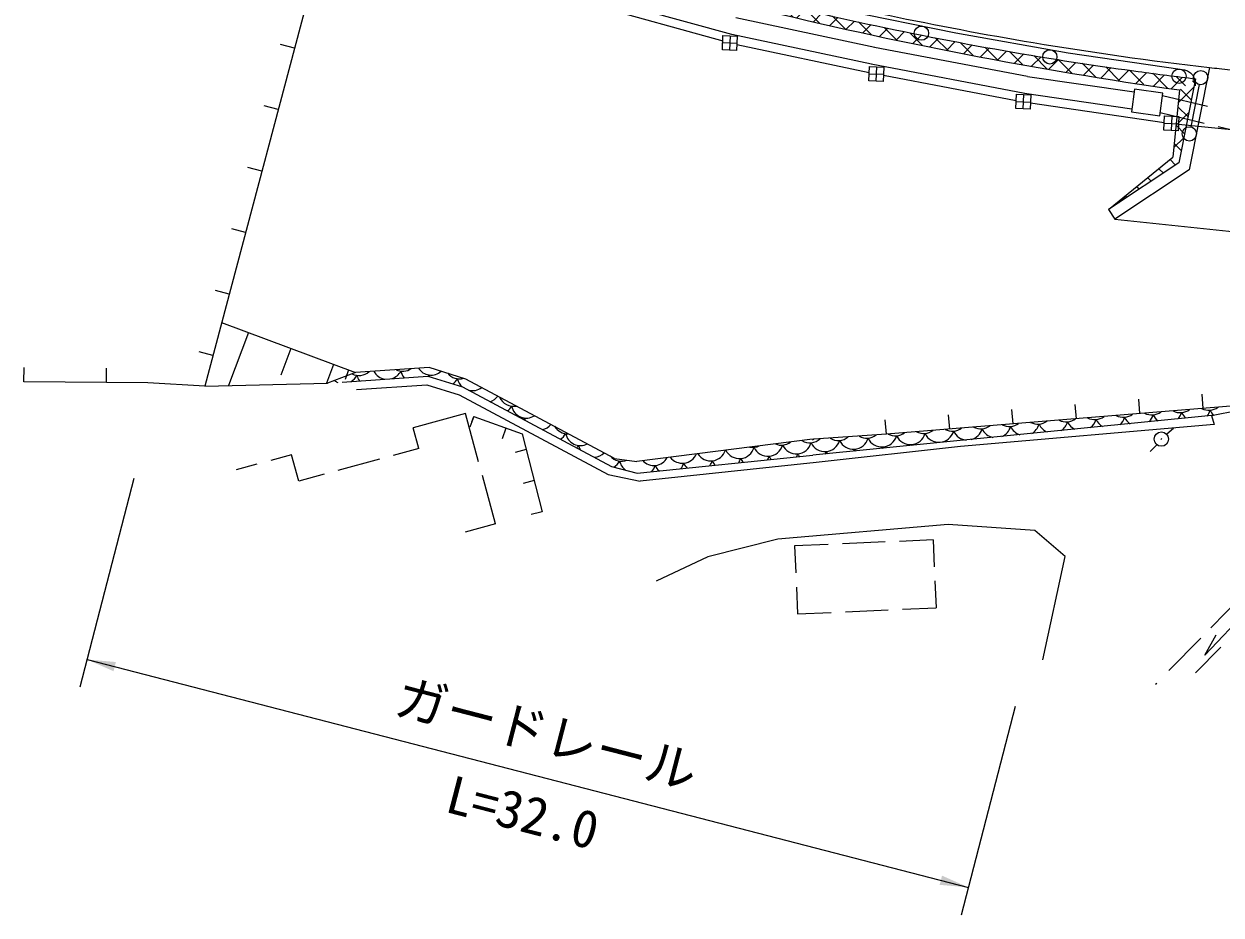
# Model space of a CAD drawing. Units: millimetres, scale not verified. Extents: x 40000 to 680000, y 20000 to 380000.
# Drawn here: x 489233 to 531095, y 237877 to 269044 of the extents above; entities that cross this region are included whole.
import ezdxf
from ezdxf.enums import TextEntityAlignment as Align

# ---------------------------------------------------------------- set-up
doc = ezdxf.new("R2010")
doc.units = ezdxf.units.MM
doc.header["$LTSCALE"] = 1000
for name, color, linetype, lineweight in [('M-BGD', 7, 'Continuous', 13), ('M-BMK-ROW', 30, 'Continuous', 13), ('M-STR-HTXT', 7, 'Continuous', 13)]:
    doc.layers.add(name, color=color, linetype=linetype, lineweight=lineweight)
doc.styles.add('ＭＳ ゴシック', font='')
doc.styles.get('ＭＳ ゴシック').set_extended_font_data('MS Gothic')

# ---------------------------------------------------------------- blocks, each defined once
blk = doc.blocks.new('filled_arrow')
at = {"color": 0, "linetype": 'Continuous', "lineweight": -2}
blk.add_solid([(7.5, 1.25), (0, 0), (7.5, -1.25)], dxfattribs=at)

msp = doc.modelspace()

# ---------------------------------------------------------------- hatches: boundary and pattern name
at = {"layer": 'M-BGD'}
h = msp.add_hatch(dxfattribs=at)
h.set_pattern_fill('USER', color=256, style=0, pattern_type=2)
h.set_pattern_definition([(45, (528940, 267081), (-353.553, 353.553), []), (135, (528940, 267081), (-353.553, -353.553), [])])
h.paths.add_polyline_path([(530207, 267125), (529578, 267201), (527610, 267463), (525848, 267724), (523801, 268060), (522105, 268365), (520474, 268682), (518186, 269164), (516771, 269485), (516007, 269666), (515204, 269862), (514348, 270076), (513206, 270372), (511849, 270740), (509967, 271276), (507768, 271945), (506397, 272384), (504326, 273081), (503131, 273502), (501804, 273986), (500474, 274479), (498393, 275269), (500380, 274312), (500270, 273963), (502792, 273091), (505571, 272187), (507884, 271480), (509945, 270884), (512032, 270313), (514283, 269732), (516345, 269233), (518076, 268837), (519817, 268461), (521870, 268045), (524077, 267630), (526102, 267280), (527397, 267071), (529645, 266735)])
h = msp.add_hatch(dxfattribs=at)
h.set_pattern_fill('USER', color=256, style=0, pattern_type=2)
h.set_pattern_definition([(45, (529877, 266563), (-353.553, 353.553), []), (135, (529877, 266563), (-353.553, -353.553), [])])
h.paths.add_polyline_path([(530207, 267125), (529617, 264187), (527160, 262552), (529413, 264379), (529645, 266735)])

# ---------------------------------------------------------------- linework, layer by layer
for p, q in [((513988, 268672), (509187, 269995)), ((518993, 268222), (514130, 269255)), ((517911, 269525), (521820, 268734)), ((518868, 267635), (513988, 268672)), ((521820, 268734), (525748, 268032)), ((498694, 268200), (498210, 268328)), ((524329, 267210), (518974, 268226)), ((525748, 268032), (529662, 267465)), ((524237, 266617), (518862, 267637)), ((530695, 267520), (529976, 263946)), ((524329, 267210), (528057, 266666)), ((530207, 267125), (529617, 264187)), ((529662, 267465), (529820, 267442)), ((529820, 267442), (529916, 267407)), ((529916, 267407), (530026, 267331)), ((530026, 267331), (530097, 267260)), ((530097, 267260), (530145, 267172)), ((530145, 267172), (530187, 267045)), ((528070, 266761), (527961, 265968)), ((529061, 266624), (528070, 266761)), ((529645, 266735), (529552, 265791)), ((530334, 266923), (530036, 265445)), ((530192, 266943), (530184, 266884)), ((530187, 267045), (530192, 266943)), ((524224, 266619), (527975, 266071)), ((528951, 265831), (529061, 266624)), ((530616, 266154), (529047, 266525)), ((498123, 266049), (497639, 266178)), ((527961, 265968), (528951, 265831)), ((530503, 265566), (528965, 265930)), ((529552, 265791), (529413, 264379)), ((532449, 265105), (530990, 265451)), ((527160, 262552), (529413, 264379)), ((529617, 264187), (527160, 262552)), ((497551, 263899), (497068, 264027)), ((529976, 263946), (527382, 262219)), ((527160, 262552), (527382, 262219)), ((527382, 262219), (532780, 261652)), ((496980, 261748), (496497, 261876)), ((496409, 259597), (495926, 259726)), ((496146, 258604), (500824, 256852)), ((497082, 258253), (496385, 256393)), ((495838, 257447), (495355, 257575)), ((498571, 257696), (498222, 256765)), ((500059, 257138), (499813, 256481)), ((503398, 257033), (500824, 256852)), ((504685, 256625), (503398, 257033)), ((489233, 256528), (489237, 257028)), ((492122, 256506), (492125, 257006)), ((500824, 256852), (499848, 256482)), ((500358, 256518), (503362, 256730)), ((500585, 256941), (500462, 256612)), ((503362, 256730), (504568, 256348)), ((509888, 253850), (504685, 256625)), ((495553, 256371), (499848, 256482)), ((500866, 256253), (503326, 256427)), ((503326, 256427), (504451, 256070)), ((504568, 256348), (509778, 253569)), ((504834, 256206), (504838, 256214)), ((504838, 256214), (504843, 256222)), ((504451, 256070), (509668, 253287)), ((528256, 255418), (528215, 255916)), ((530472, 255598), (530431, 256097)), ((504673, 255422), (502840, 254923)), ((505133, 253733), (504673, 255422)), ((521608, 254877), (521567, 255375)), ((523824, 255057), (523783, 255555)), ((526040, 255238), (525999, 255736)), ((530761, 255345), (531704, 255540)), ((504961, 255318), (504824, 254942)), ((504893, 255130), (504961, 255318)), ((530761, 255345), (516820, 253958)), ((519392, 254696), (519351, 255195)), ((530855, 255038), (521988, 254262)), ((530761, 255345), (530855, 255038)), ((503037, 254199), (502840, 254923)), ((506089, 254909), (505953, 254533)), ((516813, 254502), (516850, 254536)), ((519392, 254696), (516856, 254521)), ((528989, 254507), (529026, 254541)), ((529432, 254889), (529193, 254691)), ((503037, 254199), (502144, 253956)), ((506795, 254160), (506407, 254060)), ((516807, 254516), (510666, 253746)), ((521988, 254262), (516942, 253707)), ((521267, 254400), (521269, 254406)), ((521269, 254406), (521271, 254412)), ((521271, 254412), (521273, 254407)), ((521273, 254407), (521276, 254401)), ((528849, 254329), (528617, 254096)), ((498590, 253973), (497861, 253775)), ((498840, 253056), (498590, 253973)), ((501662, 253825), (500215, 253431)), ((509888, 253850), (510666, 253746)), ((510678, 253336), (516820, 253958)), ((516942, 253707), (510780, 253054)), ((497379, 253643), (496650, 253445)), ((499732, 253299), (498840, 253056)), ((509668, 253287), (510780, 253054)), ((509778, 253569), (510678, 253336)), ((505724, 251562), (505264, 253251)), ((507076, 253071), (506689, 252971)), ((507358, 251982), (506971, 251882)), ((507358, 251982), (507164, 251932)), ((505724, 251562), (504665, 251274)), ((521555, 251539), (515600, 251025)), ((524579, 251325), (521555, 251539)), ((525647, 250422), (524579, 251325)), ((515600, 251025), (513147, 250411)), ((517356, 250839), (516184, 250787)), ((516184, 250787), (516225, 249849)), ((519354, 250926), (517855, 250861)), ((521025, 251000), (519853, 250948)), ((521025, 251000), (521066, 250062)), ((513147, 250411), (511345, 249552)), ((524864, 246799), (525647, 250422)), ((521088, 249563), (521130, 248625)), ((533089, 249685), (530527, 246969)), ((516247, 249350), (516289, 248412)), ((531791, 248990), (530739, 247921)), ((516289, 248412), (517460, 248463)), ((517960, 248485), (519458, 248551)), ((519958, 248573), (521130, 248625)), ((530389, 247564), (529274, 246430)), ((530527, 246969), (530921, 247677)), ((530205, 246352), (531088, 247250)), ((528807, 245956), (528844, 245990))]:
    msp.add_line(p, q, dxfattribs=at)
for points in [[(499836, 272502), (495553, 256371), (493566, 256495), (489233, 256528)], [(533241, 261595), (531580, 255689), (519392, 254696)], [(504961, 255318), (506654, 254705), (507358, 251982)]]:
    msp.add_lwpolyline(points, dxfattribs=at)
for centre in [(520619, 268722), (525108, 267893), (529626, 267217), (530384, 267168), (529986, 265200), (529007, 254524)]:
    msp.add_circle(centre, 250, dxfattribs=at)
for centre, radius, start, end in [((550804, 416039), 150796, 250.42011, 261.93364), ((544907, 390200), 123500, 255.72693, 260.50163), ((544907, 390200), 123950, 255.72693, 260.50163), ((544907, 390200), 123500, 260.50163, 263.39163), ((544907, 390200), 123950, 260.50163, 262.25214), ((544907, 390200), 123500, 263.54733, 278.13124), ((544907, 390200), 123500, 263.39163, 263.54733), ((544907, 390200), 123950, 262.25214, 263.18883), ((500407, 257000), 532, 300.1127, 332.3508), ((500949, 257281), 532, 242.9314, 311.9955), ((501398, 256868), 532, 192.3827, 215.2396), ((501940, 257148), 532, 208.1363, 260.4575), ((501940, 257148), 532, 287.6221, 332.3508), ((502482, 257429), 532, 243.6139, 304.4658), ((502931, 257015), 532, 192.3827, 220.3262), ((503473, 257296), 532, 212.8607, 311.5659), ((502931, 257015), 532, 326.9752, 332.3508), ((503922, 256882), 532, 192.3827, 198.6429), ((504464, 257163), 532, 219.3032, 285.5092), ((503922, 256882), 532, 306.1695, 332.3508), ((504913, 256750), 532, 192.3827, 228.7781), ((500407, 257000), 532, 233.3822, 247.9669), ((504913, 256750), 532, 255.5113, 307.8287), ((505363, 256336), 532, 192.3827, 195.0725), ((505363, 256336), 532, 288.7752, 325.024), ((506354, 256203), 532, 202.864, 280.9837), ((505812, 255923), 532, 308.6096, 332.3508), ((506803, 255790), 532, 192.3827, 302.6905), ((527678, 255819), 532, 241.7608, 307.5483), ((528674, 255900), 532, 241.7608, 307.5483), ((528205, 255511), 532, 313.9002, 344.6386), ((529201, 255592), 532, 204.6705, 234.4421), ((529671, 255981), 532, 241.7608, 307.5483), ((529201, 255592), 532, 316.9231, 344.6386), ((530198, 255673), 532, 204.6705, 231.5913), ((530668, 256063), 532, 241.7608, 307.5483), ((530198, 255673), 532, 319.774, 344.6386), ((531195, 255754), 532, 204.6705, 227.7015), ((506261, 255510), 532, 325.7437, 332.3508), ((507252, 255377), 532, 192.3827, 201.7427), ((507252, 255377), 532, 282.1051, 320.3723), ((508243, 255244), 532, 210.8611, 272.9867), ((522694, 255413), 532, 241.7608, 307.5483), ((523221, 255105), 532, 293.0797, 344.6386), ((523691, 255495), 532, 241.7608, 307.5483), ((524218, 255186), 532, 204.6705, 252.6874), ((524688, 255576), 532, 241.7608, 307.5483), ((524218, 255186), 532, 298.6778, 344.6386), ((525214, 255267), 532, 204.6705, 248.1589), ((525684, 255657), 532, 241.7608, 307.5483), ((525214, 255267), 532, 303.2063, 344.6386), ((526211, 255349), 532, 204.6705, 244.2333), ((526681, 255738), 532, 241.7608, 307.5483), ((526211, 255349), 532, 307.1319, 344.6386), ((527208, 255430), 532, 204.6705, 240.7058), ((527208, 255430), 532, 310.6594, 344.6386), ((528205, 255511), 532, 204.6705, 237.465), ((507701, 254964), 532, 303.5066, 332.3508), ((508692, 254831), 532, 192.3827, 297.2794), ((516714, 254927), 532, 239.0496, 312.8008), ((517711, 255008), 532, 237.2554, 310.6545), ((518237, 254699), 532, 204.6705, 344.6386), ((518707, 255089), 532, 239.5156, 308.3943), ((519234, 254781), 532, 204.6705, 344.6386), ((519704, 255170), 532, 241.7608, 307.5483), ((520231, 254862), 532, 204.6705, 344.6386), ((520701, 255251), 532, 241.7608, 307.5483), ((521228, 254943), 532, 204.6705, 344.6386), ((521698, 255332), 532, 241.7608, 307.5483), ((522224, 255024), 532, 204.6705, 266.7875), ((522224, 255024), 532, 284.5777, 344.6386), ((523221, 255105), 532, 204.6705, 258.2855), ((508150, 254550), 532, 321.1012, 332.3508), ((509141, 254417), 532, 192.3827, 209.5019), ((513254, 254294), 532, 211.7373, 342.5605), ((514251, 254375), 532, 206.6796, 344.6386), ((514721, 254764), 532, 259.0485, 295.2493), ((515247, 254456), 532, 204.6705, 344.6386), ((515717, 254845), 532, 247.4601, 306.8377), ((516244, 254537), 532, 204.6705, 344.6386), ((517241, 254618), 532, 204.6705, 344.6386), ((517768, 254310), 532, 336.8606, 344.6386), ((518764, 254391), 532, 204.6705, 212.322), ((518764, 254391), 532, 339.0433, 344.6386), ((519761, 254472), 532, 204.6705, 210.1802), ((519761, 254472), 532, 341.185, 344.6386), ((520758, 254553), 532, 204.6705, 208.0744), ((509141, 254417), 532, 274.3458, 315.6419), ((510132, 254285), 532, 221.4312, 291.8827), ((509590, 254004), 532, 300.7576, 332.3508), ((510581, 253871), 532, 192.3827, 233.7186), ((511261, 254131), 532, 222.5761, 331.7217), ((512257, 254213), 532, 217.0089, 337.2889), ((512784, 253904), 532, 324.1928, 344.6386), ((513781, 253985), 532, 204.6705, 224.5972), ((513781, 253985), 532, 326.9659, 344.6386), ((514777, 254067), 532, 204.6705, 221.9283), ((514777, 254067), 532, 329.6348, 344.6386), ((515774, 254148), 532, 204.6705, 219.3473), ((515774, 254148), 532, 332.2158, 344.6386), ((516771, 254229), 532, 204.6705, 216.8412), ((516771, 254229), 532, 334.6311, 344.6386), ((517768, 254310), 532, 204.6705, 214.5046), ((510791, 253742), 532, 318.2454, 344.6386), ((511787, 253823), 532, 204.6705, 230.268), ((511787, 253823), 532, 321.2951, 344.6386), ((512784, 253904), 532, 204.6705, 227.3703)]:
    msp.add_arc(centre, radius, start, end, dxfattribs=at)
at = {"layer": 'M-BMK-ROW'}
for p, q in [((509116, 269709), (513669, 268449)), ((513656, 268142), (513678, 268642)), ((513667, 268392), (514166, 268370)), ((513678, 268642), (514177, 268620)), ((513927, 268631), (513906, 268131)), ((514177, 268620), (514155, 268120)), ((514155, 268120), (513656, 268142)), ((514164, 268328), (518790, 267346)), ((518778, 267055), (518799, 267554)), ((518799, 267554), (519299, 267532)), ((519049, 267543), (519027, 267044)), ((519299, 267532), (519277, 267033)), ((518789, 267305), (519288, 267283)), ((519286, 267247), (523932, 266370)), ((519277, 267033), (518778, 267055)), ((523920, 266084), (523942, 266583)), ((523931, 266334), (524430, 266312)), ((523942, 266583), (524441, 266561)), ((524191, 266572), (524169, 266073)), ((524441, 266561), (524419, 266062)), ((524429, 266286), (529110, 265603)), ((524419, 266062), (523920, 266084)), ((529098, 265328), (529120, 265827)), ((529120, 265827), (529619, 265806)), ((529109, 265578), (529608, 265556)), ((529369, 265817), (529347, 265317)), ((529619, 265806), (529597, 265306)), ((529608, 265541), (534620, 265028)), ((529597, 265306), (529098, 265328))]:
    msp.add_line(p, q, dxfattribs=at)
at = {"layer": 'M-STR-HTXT'}
for p, q in [((493077, 253144), (491190, 245848)), ((491441, 246816), (522262, 238845)), ((523898, 245173), (522011, 237877))]:
    msp.add_line(p, q, dxfattribs=at)

# ---------------------------------------------------------------- block references
at = {"layer": 'M-STR-HTXT', "xscale": 133, "yscale": 133}
for p, rotation in [((491441, 246816), 345.5), ((522262, 238845), 165.5)]:
    msp.add_blockref('filled_arrow', p, dxfattribs=dict(at, rotation=rotation))

# ---------------------------------------------------------------- texts
at = {"layer": 'M-STR-HTXT', "style": 'ＭＳ ゴシック'}
msp.add_text('ガードレール', height=1320, rotation=345.5, dxfattribs=at).set_placement((502284, 245564), align=Align.MIDDLE_LEFT)
msp.add_text('L=32.0', height=1320, rotation=345.5, dxfattribs=at).set_placement((506415, 240444), align=Align.BOTTOM_CENTER)

doc.saveas('drawing.dxf')
